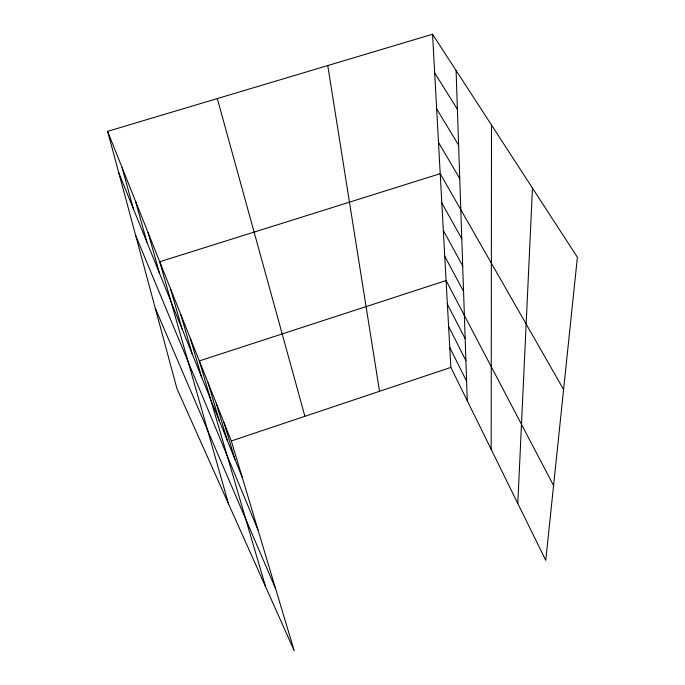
<?xml version="1.0" encoding="UTF-8"?>
<svg xmlns="http://www.w3.org/2000/svg" width="685" height="685" viewBox="0 0 685 685"><rect width="100%" height="100%" fill="white"/><g stroke="black" fill="none" stroke-linecap="round" stroke-linejoin="round"><path stroke-width="1.03" d="M491.179 449.369L491.505 125.021M517.8 503.475L532.468 188.084M231.325 440.96L450.858 367.4L432.552 34.25L107.605 131.349L176.91 388.515L294.216 650.75L231.325 440.96L107.605 131.349M432.552 34.25L577.395 257.269L545.774 560.339L450.858 367.4M434.675 72.944L457.4 109.266M436.653 108.898L458.616 145.194M438.494 142.394L459.746 178.579M563.592 389.551L440.215 173.673L159.708 261.747L228.567 503.989M441.825 202.965L461.776 238.74M443.332 230.434L462.7 265.943M444.753 256.25L463.557 291.45M553.574 485.554L446.089 280.567L199.335 360.909L265.609 586.805M447.382 304.174L465.158 338.673M448.606 326.445L465.894 360.567M449.762 347.483L466.596 381.211M155.281 308.276L275.635 588.757M135.673 235.503L257.988 529.907M118.788 172.851L242.156 477.094M224.004 422.645L234.946 459.31M216.263 403.259L227.309 440.472M208.052 382.718L219.191 420.462M190.344 338.416L201.647 377.204M180.789 314.492L192.151 353.768M170.591 288.984L182.004 328.74M148.063 232.592L159.485 273.212M135.561 201.313L146.941 242.293M217.299 98.572L304.902 416.309M122.11 167.654L133.421 208.934M327.755 65.563L379.533 391.298M456.09 70.486L467.256 400.725"/></g></svg>
